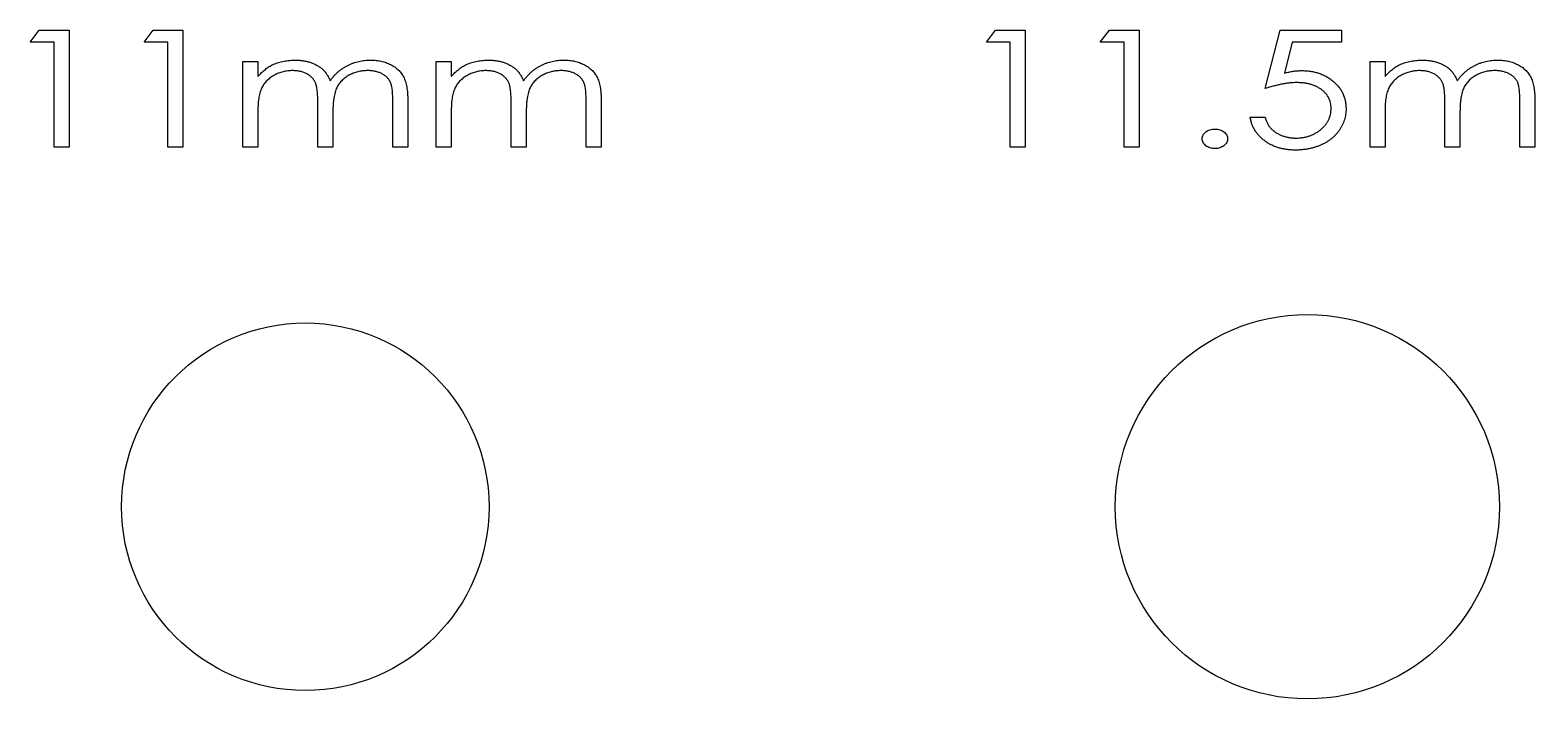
# Model space of a CAD drawing. Header units: millimetres. Extents: x 0 to 300, y -15 to 160.
# Drawn here: x 111.76 to 156.81, y 44.25 to 64.26 of the extents above; entities that cross this region are included whole.
import ezdxf

# ---------------------------------------------------------------- set-up
doc = ezdxf.new("R2010")
doc.units = ezdxf.units.MM

msp = doc.modelspace()

# ---------------------------------------------------------------- linework, layer by layer
at = {"color": 7, "linetype": 'Continuous', "lineweight": 25}
for p, q in [((111.761, 63.904), (112.034, 64.263)), ((112.034, 64.263), (112.927, 64.263)), ((112.927, 64.263), (112.927, 60.763)), ((115.171, 63.904), (115.444, 64.263)), ((115.444, 64.263), (116.338, 64.263)), ((116.338, 64.263), (116.338, 60.763)), ((140.389, 63.904), (140.662, 64.263)), ((140.662, 64.263), (141.556, 64.263)), ((141.556, 64.263), (141.556, 60.763)), ((143.799, 63.904), (144.073, 64.263)), ((144.073, 64.263), (144.966, 64.263)), ((144.966, 64.263), (144.966, 60.763)), ((148.735, 62.513), (149.184, 64.263)), ((149.184, 64.263), (151.024, 64.263)), ((151.024, 64.263), (151.024, 63.904)), ((112.479, 63.904), (111.761, 63.904)), ((112.479, 60.763), (112.479, 63.904)), ((115.889, 63.904), (115.171, 63.904)), ((115.889, 60.763), (115.889, 63.904)), ((141.107, 63.904), (140.389, 63.904)), ((141.107, 60.763), (141.107, 63.904)), ((144.517, 63.904), (143.799, 63.904)), ((144.517, 60.763), (144.517, 63.904)), ((149.548, 63.904), (149.311, 62.976)), ((151.024, 63.904), (149.548, 63.904)), ((118.133, 63.321), (118.581, 63.321)), ((118.133, 60.763), (118.133, 63.321)), ((118.581, 63.321), (118.581, 62.876)), ((123.921, 63.321), (124.37, 63.321)), ((123.921, 60.763), (123.921, 63.321)), ((124.37, 63.321), (124.37, 62.876)), ((151.876, 63.321), (152.325, 63.321)), ((151.876, 60.763), (151.876, 63.321)), ((152.325, 63.321), (152.325, 62.876)), ((118.581, 61.839), (118.581, 60.763)), ((120.376, 60.763), (120.376, 62.064)), ((120.825, 61.758), (120.825, 60.763)), ((122.62, 60.763), (122.62, 62.15)), ((123.068, 62.148), (123.068, 60.763)), ((124.37, 61.839), (124.37, 60.763)), ((126.165, 60.763), (126.165, 62.064)), ((126.613, 61.758), (126.613, 60.763)), ((128.408, 60.763), (128.408, 62.15)), ((128.857, 62.148), (128.857, 60.763)), ((152.325, 61.839), (152.325, 60.763)), ((154.12, 60.763), (154.12, 62.064)), ((154.568, 61.758), (154.568, 60.763)), ((156.363, 60.763), (156.363, 62.15)), ((156.812, 62.148), (156.812, 60.763)), ((148.286, 61.661), (148.735, 61.661)), ((112.927, 60.763), (112.479, 60.763)), ((116.338, 60.763), (115.889, 60.763)), ((118.581, 60.763), (118.133, 60.763)), ((120.825, 60.763), (120.376, 60.763)), ((123.068, 60.763), (122.62, 60.763)), ((124.37, 60.763), (123.921, 60.763)), ((126.613, 60.763), (126.165, 60.763)), ((128.857, 60.763), (128.408, 60.763)), ((141.556, 60.763), (141.107, 60.763)), ((144.966, 60.763), (144.517, 60.763)), ((152.325, 60.763), (151.876, 60.763)), ((154.568, 60.763), (154.12, 60.763)), ((156.812, 60.763), (156.363, 60.763))]:
    msp.add_line(p, q, dxfattribs=at)
for centre, radius in [((120, 50), 5.5), ((150, 50), 5.75)]:
    msp.add_circle(centre, radius, dxfattribs=at)
for points, knots in [([(118.581, 62.876), (118.618, 62.915), (118.688, 62.99), (118.801, 63.089), (118.915, 63.172), (118.995, 63.215), (119.034, 63.236)], [0, 0, 0, 0, 0.275334, 0.531598, 0.772747, 1, 1, 1, 1]), ([(119.034, 63.236), (119.088, 63.256), (119.195, 63.296), (119.363, 63.336), (119.534, 63.361), (119.65, 63.364), (119.708, 63.366)], [0, 0, 0, 0, 0.248666, 0.497511, 0.746763, 1, 1, 1, 1]), ([(119.708, 63.366), (119.747, 63.365), (119.825, 63.362), (119.94, 63.349), (120.052, 63.326), (120.16, 63.294), (120.262, 63.254), (120.355, 63.209), (120.438, 63.157), (120.513, 63.098), (120.581, 63.029), (120.641, 62.947), (120.699, 62.853), (120.73, 62.784), (120.747, 62.748)], [0, 0, 0, 0, 0.091495, 0.181331, 0.269692, 0.35767, 0.442954, 0.523017, 0.598806, 0.67121, 0.744319, 0.822785, 0.90752, 1, 1, 1, 1]), ([(120.747, 62.748), (120.765, 62.773), (120.8, 62.822), (120.858, 62.891), (120.919, 62.955), (120.983, 63.015), (121.051, 63.071), (121.122, 63.121), (121.196, 63.167), (121.273, 63.209), (121.353, 63.246), (121.435, 63.277), (121.517, 63.305), (121.602, 63.328), (121.688, 63.344), (121.775, 63.357), (121.864, 63.364), (121.924, 63.365), (121.954, 63.366)], [0, 0, 0, 0, 0.064963, 0.128426, 0.191314, 0.253159, 0.314906, 0.376509, 0.438526, 0.50052, 0.562959, 0.624754, 0.686477, 0.748159, 0.810399, 0.87263, 0.935901, 1, 1, 1, 1]), ([(121.954, 63.366), (122.009, 63.364), (122.117, 63.361), (122.273, 63.336), (122.419, 63.294), (122.533, 63.245), (122.617, 63.198), (122.677, 63.161), (122.731, 63.119), (122.782, 63.074), (122.829, 63.026), (122.871, 62.975), (122.909, 62.92), (122.943, 62.861), (122.973, 62.797), (122.998, 62.726), (123.02, 62.648), (123.038, 62.562), (123.052, 62.469), (123.062, 62.369), (123.067, 62.261), (123.068, 62.187), (123.068, 62.148)], [0, 0, 0, 0, 0.0870232, 0.1701395, 0.2494902, 0.3271878, 0.3652641, 0.4021953, 0.4383649, 0.4739917, 0.5090378, 0.5439842, 0.5790694, 0.6145287, 0.6512593, 0.6910396, 0.7336616, 0.779794, 0.8291687, 0.8823072, 0.9393378, 1, 1, 1, 1]), ([(124.37, 62.876), (124.406, 62.915), (124.477, 62.99), (124.59, 63.089), (124.704, 63.172), (124.784, 63.215), (124.823, 63.236)], [0, 0, 0, 0, 0.275334, 0.531598, 0.772747, 1, 1, 1, 1]), ([(124.823, 63.236), (124.876, 63.256), (124.984, 63.296), (125.151, 63.336), (125.322, 63.361), (125.438, 63.364), (125.496, 63.366)], [0, 0, 0, 0, 0.248666, 0.497511, 0.746763, 1, 1, 1, 1]), ([(125.496, 63.366), (125.536, 63.365), (125.614, 63.362), (125.729, 63.349), (125.841, 63.326), (125.949, 63.294), (126.05, 63.254), (126.143, 63.209), (126.227, 63.157), (126.301, 63.098), (126.369, 63.029), (126.43, 62.947), (126.487, 62.853), (126.519, 62.784), (126.535, 62.748)], [0, 0, 0, 0, 0.091495, 0.181331, 0.269692, 0.35767, 0.442954, 0.523017, 0.598806, 0.67121, 0.744319, 0.822785, 0.90752, 1, 1, 1, 1]), ([(126.535, 62.748), (126.553, 62.773), (126.589, 62.822), (126.647, 62.891), (126.708, 62.955), (126.772, 63.015), (126.839, 63.071), (126.91, 63.121), (126.984, 63.167), (127.062, 63.209), (127.141, 63.246), (127.223, 63.277), (127.306, 63.305), (127.39, 63.328), (127.476, 63.344), (127.564, 63.357), (127.653, 63.364), (127.713, 63.365), (127.743, 63.366)], [0, 0, 0, 0, 0.064963, 0.128426, 0.191314, 0.253159, 0.314906, 0.376509, 0.438526, 0.50052, 0.562959, 0.624754, 0.686477, 0.748159, 0.810399, 0.87263, 0.935901, 1, 1, 1, 1]), ([(127.743, 63.366), (127.798, 63.364), (127.905, 63.361), (128.062, 63.336), (128.208, 63.294), (128.321, 63.245), (128.406, 63.198), (128.465, 63.161), (128.52, 63.119), (128.57, 63.074), (128.617, 63.026), (128.659, 62.975), (128.697, 62.92), (128.731, 62.861), (128.761, 62.797), (128.787, 62.726), (128.808, 62.648), (128.827, 62.562), (128.84, 62.469), (128.85, 62.369), (128.856, 62.261), (128.856, 62.187), (128.857, 62.148)], [0, 0, 0, 0, 0.0870232, 0.1701395, 0.2494902, 0.3271878, 0.3652641, 0.4021953, 0.4383649, 0.4739917, 0.5090378, 0.5439842, 0.5790694, 0.6145287, 0.6512593, 0.6910396, 0.7336616, 0.779794, 0.8291687, 0.8823072, 0.9393378, 1, 1, 1, 1]), ([(152.325, 62.876), (152.361, 62.915), (152.432, 62.99), (152.545, 63.089), (152.659, 63.172), (152.739, 63.215), (152.778, 63.236)], [0, 0, 0, 0, 0.275334, 0.531598, 0.772747, 1, 1, 1, 1]), ([(152.778, 63.236), (152.831, 63.256), (152.939, 63.296), (153.106, 63.336), (153.278, 63.361), (153.393, 63.364), (153.452, 63.366)], [0, 0, 0, 0, 0.248666, 0.497511, 0.746763, 1, 1, 1, 1]), ([(153.452, 63.366), (153.491, 63.365), (153.569, 63.362), (153.684, 63.349), (153.796, 63.326), (153.904, 63.294), (154.005, 63.254), (154.099, 63.209), (154.182, 63.157), (154.256, 63.098), (154.324, 63.029), (154.385, 62.947), (154.442, 62.853), (154.474, 62.784), (154.491, 62.748)], [0, 0, 0, 0, 0.091495, 0.181331, 0.269692, 0.35767, 0.442954, 0.523017, 0.598806, 0.67121, 0.744319, 0.822785, 0.90752, 1, 1, 1, 1]), ([(154.491, 62.748), (154.509, 62.773), (154.544, 62.822), (154.602, 62.891), (154.663, 62.955), (154.727, 63.015), (154.794, 63.071), (154.865, 63.121), (154.939, 63.167), (155.017, 63.209), (155.096, 63.246), (155.178, 63.277), (155.261, 63.305), (155.345, 63.328), (155.431, 63.344), (155.519, 63.357), (155.608, 63.364), (155.668, 63.365), (155.698, 63.366)], [0, 0, 0, 0, 0.064963, 0.128426, 0.191314, 0.253159, 0.314906, 0.376509, 0.438526, 0.50052, 0.562959, 0.624754, 0.686477, 0.748159, 0.810399, 0.87263, 0.935901, 1, 1, 1, 1]), ([(155.698, 63.366), (155.753, 63.364), (155.86, 63.361), (156.017, 63.336), (156.163, 63.294), (156.277, 63.245), (156.361, 63.198), (156.42, 63.161), (156.475, 63.119), (156.525, 63.074), (156.572, 63.026), (156.614, 62.975), (156.652, 62.92), (156.686, 62.861), (156.716, 62.797), (156.742, 62.726), (156.764, 62.648), (156.782, 62.562), (156.796, 62.469), (156.805, 62.369), (156.811, 62.261), (156.812, 62.187), (156.812, 62.148)], [0, 0, 0, 0, 0.087023, 0.170139, 0.24949, 0.327188, 0.365264, 0.402195, 0.438365, 0.473992, 0.509038, 0.543984, 0.579069, 0.614529, 0.651259, 0.69104, 0.733662, 0.779794, 0.829169, 0.882307, 0.939338, 1, 1, 1, 1]), ([(119.616, 63.052), (119.569, 63.05), (119.474, 63.047), (119.335, 63.02), (119.201, 62.977), (119.073, 62.918), (118.956, 62.845), (118.854, 62.757), (118.768, 62.659), (118.709, 62.566), (118.672, 62.484), (118.648, 62.414), (118.627, 62.337), (118.61, 62.252), (118.597, 62.16), (118.588, 62.06), (118.582, 61.952), (118.582, 61.878), (118.581, 61.839)], [0, 0, 0, 0, 0.078369, 0.155618, 0.232522, 0.310283, 0.386838, 0.459822, 0.530844, 0.602169, 0.639422, 0.679526, 0.723466, 0.771006, 0.82202, 0.877357, 0.936401, 1, 1, 1, 1]), ([(120.376, 62.064), (120.376, 62.1), (120.375, 62.171), (120.373, 62.272), (120.366, 62.364), (120.359, 62.447), (120.348, 62.521), (120.337, 62.585), (120.321, 62.64), (120.299, 62.702), (120.262, 62.768), (120.204, 62.84), (120.132, 62.902), (120.048, 62.955), (119.952, 62.998), (119.848, 63.03), (119.735, 63.048), (119.656, 63.05), (119.616, 63.052)], [0, 0, 0, 0, 0.0757399, 0.1457118, 0.2090526, 0.2662204, 0.3173846, 0.3620406, 0.4015988, 0.4350226, 0.4967749, 0.5588523, 0.6234715, 0.69199, 0.7640894, 0.8382475, 0.916917, 1, 1, 1, 1]), ([(121.862, 63.052), (121.812, 63.05), (121.715, 63.047), (121.572, 63.019), (121.435, 62.976), (121.328, 62.925), (121.248, 62.876), (121.191, 62.837), (121.139, 62.793), (121.09, 62.749), (121.047, 62.7), (121.006, 62.649), (120.971, 62.595), (120.939, 62.537), (120.911, 62.473), (120.889, 62.399), (120.868, 62.316), (120.852, 62.223), (120.84, 62.121), (120.831, 62.009), (120.826, 61.887), (120.825, 61.802), (120.825, 61.758)], [0, 0, 0, 0, 0.0778452, 0.1535548, 0.2282223, 0.3033491, 0.3403667, 0.3766383, 0.4119624, 0.4466274, 0.4807957, 0.5149104, 0.5487274, 0.582858, 0.6189872, 0.6591767, 0.703934, 0.7532874, 0.8074721, 0.8666005, 0.9307434, 1, 1, 1, 1]), ([(122.62, 62.15), (122.619, 62.183), (122.619, 62.246), (122.615, 62.336), (122.61, 62.418), (122.602, 62.492), (122.592, 62.559), (122.579, 62.617), (122.565, 62.668), (122.541, 62.724), (122.504, 62.787), (122.445, 62.853), (122.374, 62.911), (122.29, 62.961), (122.196, 63.002), (122.092, 63.031), (121.98, 63.049), (121.902, 63.051), (121.862, 63.052)], [0, 0, 0, 0, 0.071452, 0.137333, 0.19718, 0.251565, 0.300142, 0.343594, 0.381868, 0.415039, 0.476828, 0.540485, 0.60648, 0.677459, 0.751973, 0.829992, 0.91213, 1, 1, 1, 1]), ([(125.405, 63.052), (125.357, 63.05), (125.263, 63.047), (125.124, 63.02), (124.989, 62.977), (124.862, 62.918), (124.745, 62.845), (124.642, 62.757), (124.556, 62.659), (124.498, 62.566), (124.461, 62.484), (124.436, 62.414), (124.415, 62.337), (124.399, 62.252), (124.385, 62.16), (124.377, 62.06), (124.371, 61.952), (124.37, 61.878), (124.37, 61.839)], [0, 0, 0, 0, 0.0783695, 0.1556176, 0.2325217, 0.3102833, 0.386838, 0.4598222, 0.5308438, 0.6021689, 0.6394218, 0.6795258, 0.7234663, 0.7710062, 0.8220197, 0.8773569, 0.9364012, 1, 1, 1, 1]), ([(126.165, 62.064), (126.164, 62.1), (126.163, 62.171), (126.161, 62.272), (126.154, 62.364), (126.148, 62.447), (126.137, 62.521), (126.126, 62.585), (126.11, 62.64), (126.088, 62.702), (126.05, 62.768), (125.993, 62.84), (125.92, 62.902), (125.836, 62.955), (125.741, 62.998), (125.636, 63.03), (125.523, 63.048), (125.445, 63.05), (125.405, 63.052)], [0, 0, 0, 0, 0.07574, 0.145712, 0.209053, 0.26622, 0.317385, 0.362041, 0.401599, 0.435023, 0.496775, 0.558852, 0.623472, 0.69199, 0.764089, 0.838247, 0.916917, 1, 1, 1, 1]), ([(127.65, 63.052), (127.601, 63.05), (127.503, 63.047), (127.361, 63.019), (127.224, 62.976), (127.117, 62.925), (127.036, 62.876), (126.979, 62.837), (126.927, 62.793), (126.878, 62.749), (126.835, 62.7), (126.795, 62.649), (126.76, 62.595), (126.727, 62.537), (126.699, 62.473), (126.677, 62.399), (126.656, 62.316), (126.641, 62.223), (126.628, 62.121), (126.619, 62.009), (126.615, 61.887), (126.614, 61.802), (126.613, 61.758)], [0, 0, 0, 0, 0.077845, 0.153555, 0.228222, 0.303349, 0.340367, 0.376638, 0.411962, 0.446627, 0.480796, 0.51491, 0.548727, 0.582858, 0.618987, 0.659177, 0.703934, 0.753287, 0.807472, 0.866601, 0.930743, 1, 1, 1, 1]), ([(128.408, 62.15), (128.408, 62.183), (128.407, 62.246), (128.404, 62.336), (128.398, 62.418), (128.391, 62.492), (128.381, 62.559), (128.367, 62.617), (128.353, 62.668), (128.329, 62.724), (128.292, 62.787), (128.234, 62.853), (128.162, 62.911), (128.079, 62.961), (127.985, 63.002), (127.881, 63.031), (127.768, 63.049), (127.691, 63.051), (127.65, 63.052)], [0, 0, 0, 0, 0.0714522, 0.1373331, 0.19718, 0.2515646, 0.3001416, 0.3435939, 0.381868, 0.4150388, 0.4768277, 0.540485, 0.6064804, 0.6774591, 0.7519729, 0.829992, 0.9121299, 1, 1, 1, 1]), ([(149.677, 62.693), (149.644, 62.692), (149.576, 62.691), (149.471, 62.682), (149.361, 62.668), (149.245, 62.648), (149.125, 62.623), (148.999, 62.592), (148.869, 62.555), (148.78, 62.527), (148.735, 62.513)], [0, 0, 0, 0, 0.1034317, 0.2129961, 0.3282321, 0.4493689, 0.5773163, 0.7115265, 0.8521466, 1, 1, 1, 1]), ([(149.311, 62.976), (149.356, 62.987), (149.444, 63.01), (149.573, 63.033), (149.696, 63.048), (149.775, 63.05), (149.814, 63.052)], [0, 0, 0, 0, 0.274191, 0.532566, 0.773149, 1, 1, 1, 1]), ([(150.709, 61.92), (150.709, 61.948), (150.707, 62.003), (150.693, 62.084), (150.672, 62.16), (150.641, 62.232), (150.6, 62.3), (150.552, 62.365), (150.494, 62.425), (150.428, 62.48), (150.356, 62.53), (150.276, 62.574), (150.19, 62.61), (150.099, 62.641), (150.002, 62.664), (149.899, 62.681), (149.79, 62.69), (149.715, 62.692), (149.677, 62.693)], [0, 0, 0, 0, 0.058327, 0.114433, 0.168979, 0.222906, 0.277523, 0.332963, 0.389962, 0.44957, 0.510976, 0.573547, 0.637928, 0.704094, 0.772975, 0.845282, 0.920834, 1, 1, 1, 1]), ([(149.814, 63.052), (149.862, 63.051), (149.955, 63.049), (150.092, 63.033), (150.223, 63.008), (150.347, 62.973), (150.465, 62.928), (150.576, 62.872), (150.681, 62.807), (150.779, 62.732), (150.867, 62.649), (150.946, 62.56), (151.011, 62.465), (151.066, 62.365), (151.107, 62.258), (151.136, 62.146), (151.155, 62.028), (151.157, 61.948), (151.158, 61.907)], [0, 0, 0, 0, 0.072428, 0.142059, 0.208935, 0.274198, 0.337657, 0.400338, 0.462661, 0.525401, 0.587156, 0.646505, 0.704674, 0.761991, 0.819515, 0.877869, 0.93784, 1, 1, 1, 1]), ([(153.36, 63.052), (153.312, 63.05), (153.218, 63.047), (153.079, 63.02), (152.944, 62.977), (152.817, 62.918), (152.7, 62.845), (152.598, 62.757), (152.511, 62.659), (152.453, 62.566), (152.416, 62.484), (152.391, 62.414), (152.37, 62.337), (152.354, 62.252), (152.34, 62.16), (152.332, 62.06), (152.326, 61.952), (152.325, 61.878), (152.325, 61.839)], [0, 0, 0, 0, 0.078369, 0.155618, 0.232522, 0.310283, 0.386838, 0.459822, 0.530844, 0.602169, 0.639422, 0.679526, 0.723466, 0.771006, 0.82202, 0.877357, 0.936401, 1, 1, 1, 1]), ([(154.12, 62.064), (154.119, 62.1), (154.118, 62.171), (154.117, 62.272), (154.109, 62.364), (154.103, 62.447), (154.092, 62.521), (154.081, 62.585), (154.065, 62.64), (154.043, 62.702), (154.005, 62.768), (153.948, 62.84), (153.876, 62.902), (153.791, 62.955), (153.696, 62.998), (153.592, 63.03), (153.478, 63.048), (153.4, 63.05), (153.36, 63.052)], [0, 0, 0, 0, 0.0757399, 0.1457118, 0.2090526, 0.2662204, 0.3173846, 0.3620406, 0.4015988, 0.4350226, 0.4967749, 0.5588523, 0.6234715, 0.69199, 0.7640894, 0.8382475, 0.916917, 1, 1, 1, 1]), ([(155.605, 63.052), (155.556, 63.05), (155.458, 63.047), (155.316, 63.019), (155.179, 62.976), (155.072, 62.925), (154.991, 62.876), (154.934, 62.837), (154.883, 62.793), (154.833, 62.749), (154.79, 62.7), (154.75, 62.649), (154.715, 62.595), (154.682, 62.537), (154.655, 62.473), (154.632, 62.399), (154.612, 62.316), (154.596, 62.223), (154.583, 62.121), (154.574, 62.009), (154.57, 61.887), (154.569, 61.802), (154.568, 61.758)], [0, 0, 0, 0, 0.077845, 0.153555, 0.228222, 0.303349, 0.340367, 0.376638, 0.411962, 0.446627, 0.480796, 0.51491, 0.548727, 0.582858, 0.618987, 0.659177, 0.703934, 0.753287, 0.807472, 0.866601, 0.930743, 1, 1, 1, 1]), ([(156.363, 62.15), (156.363, 62.183), (156.362, 62.246), (156.359, 62.336), (156.353, 62.418), (156.346, 62.492), (156.336, 62.559), (156.322, 62.617), (156.308, 62.668), (156.285, 62.724), (156.247, 62.787), (156.189, 62.853), (156.117, 62.911), (156.034, 62.961), (155.94, 63.002), (155.836, 63.031), (155.724, 63.049), (155.646, 63.051), (155.605, 63.052)], [0, 0, 0, 0, 0.071452, 0.137333, 0.19718, 0.251565, 0.300142, 0.343594, 0.381868, 0.415039, 0.476828, 0.540485, 0.60648, 0.677459, 0.751973, 0.829992, 0.91213, 1, 1, 1, 1]), ([(151.158, 61.907), (151.158, 61.878), (151.157, 61.821), (151.146, 61.737), (151.131, 61.655), (151.11, 61.574), (151.08, 61.495), (151.046, 61.418), (151.005, 61.343), (150.958, 61.27), (150.907, 61.2), (150.85, 61.134), (150.789, 61.072), (150.722, 61.015), (150.652, 60.961), (150.578, 60.912), (150.499, 60.867), (150.416, 60.827), (150.329, 60.79), (150.238, 60.76), (150.144, 60.732), (150.047, 60.711), (149.947, 60.694), (149.843, 60.682), (149.736, 60.674), (149.664, 60.674), (149.627, 60.673)], [0, 0, 0, 0, 0.038974, 0.077549, 0.11556, 0.153589, 0.191671, 0.229828, 0.268688, 0.308457, 0.348178, 0.387797, 0.427307, 0.467135, 0.507239, 0.547798, 0.588985, 0.631253, 0.674185, 0.717703, 0.761868, 0.80734, 0.853637, 0.900885, 0.949862, 1, 1, 1, 1]), ([(149.654, 61.032), (149.689, 61.033), (149.759, 61.035), (149.862, 61.047), (149.962, 61.066), (150.057, 61.095), (150.149, 61.13), (150.236, 61.174), (150.32, 61.225), (150.399, 61.285), (150.471, 61.349), (150.535, 61.419), (150.589, 61.493), (150.633, 61.571), (150.668, 61.652), (150.691, 61.738), (150.707, 61.828), (150.709, 61.889), (150.709, 61.92)], [0, 0, 0, 0, 0.069517, 0.137142, 0.202836, 0.267181, 0.330832, 0.394801, 0.4586, 0.523218, 0.586976, 0.648119, 0.707623, 0.765327, 0.822873, 0.88031, 0.939136, 1, 1, 1, 1]), ([(146.85, 61.01), (146.852, 61.03), (146.854, 61.069), (146.877, 61.124), (146.912, 61.175), (146.962, 61.219), (147.02, 61.256), (147.085, 61.283), (147.157, 61.298), (147.206, 61.3), (147.232, 61.302)], [0, 0, 0, 0, 0.11159, 0.220601, 0.333316, 0.458432, 0.589453, 0.720759, 0.855827, 1, 1, 1, 1]), ([(147.232, 61.302), (147.257, 61.3), (147.307, 61.298), (147.378, 61.283), (147.444, 61.256), (147.502, 61.219), (147.551, 61.175), (147.587, 61.124), (147.609, 61.069), (147.612, 61.03), (147.613, 61.01)], [0, 0, 0, 0, 0.144173, 0.279241, 0.410547, 0.541568, 0.666684, 0.779399, 0.88841, 1, 1, 1, 1]), ([(149.627, 60.673), (149.583, 60.674), (149.497, 60.675), (149.371, 60.69), (149.25, 60.71), (149.135, 60.741), (149.024, 60.778), (148.919, 60.827), (148.819, 60.882), (148.725, 60.946), (148.638, 61.018), (148.559, 61.094), (148.49, 61.176), (148.431, 61.263), (148.38, 61.355), (148.339, 61.452), (148.307, 61.554), (148.293, 61.625), (148.286, 61.661)], [0, 0, 0, 0, 0.0721681, 0.141601, 0.2089477, 0.2743452, 0.338877, 0.4020526, 0.4647318, 0.5277471, 0.58968, 0.6499633, 0.708538, 0.7663095, 0.8236312, 0.8815224, 0.9400843, 1, 1, 1, 1]), ([(148.735, 61.661), (148.744, 61.627), (148.762, 61.562), (148.802, 61.472), (148.848, 61.392), (148.905, 61.32), (148.973, 61.258), (149.049, 61.203), (149.135, 61.152), (149.231, 61.111), (149.332, 61.075), (149.437, 61.051), (149.544, 61.035), (149.617, 61.033), (149.654, 61.032)], [0, 0, 0, 0, 0.086317, 0.166834, 0.243764, 0.318268, 0.393179, 0.471027, 0.553149, 0.640396, 0.730179, 0.819223, 0.909151, 1, 1, 1, 1]), ([(147.232, 60.718), (147.206, 60.719), (147.157, 60.721), (147.085, 60.738), (147.02, 60.765), (146.961, 60.802), (146.913, 60.846), (146.877, 60.897), (146.854, 60.952), (146.852, 60.991), (146.85, 61.01)], [0, 0, 0, 0, 0.14438, 0.279933, 0.411427, 0.542636, 0.668828, 0.781705, 0.890873, 1, 1, 1, 1]), ([(147.613, 61.01), (147.612, 60.991), (147.609, 60.952), (147.587, 60.897), (147.551, 60.846), (147.502, 60.802), (147.444, 60.765), (147.378, 60.738), (147.307, 60.721), (147.257, 60.719), (147.232, 60.718)], [0, 0, 0, 0, 0.109127, 0.218295, 0.331172, 0.457364, 0.588573, 0.720067, 0.85562, 1, 1, 1, 1])]:
    msp.add_open_spline(points, degree=3, knots=knots, dxfattribs=at)

doc.saveas('drawing.dxf')
